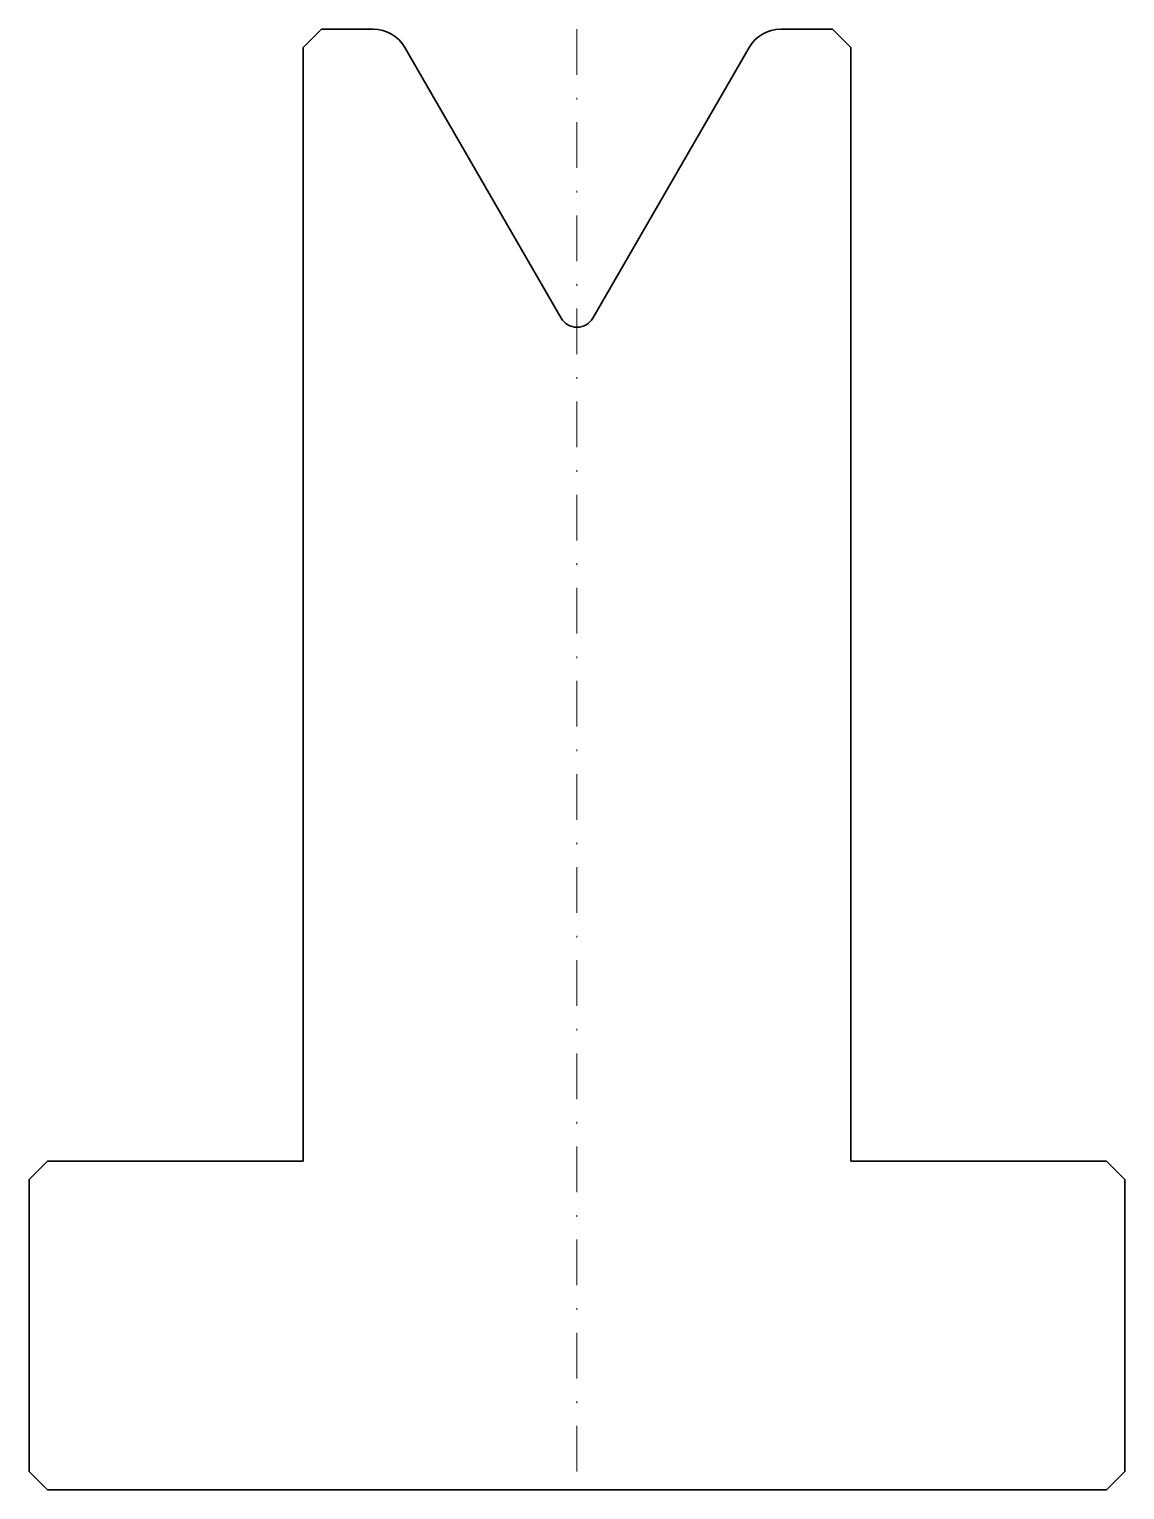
# Model space of a CAD drawing. Header units: millimetres. Extents: x -30 to 30, y -80 to 0.
import ezdxf

# ---------------------------------------------------------------- set-up
doc = ezdxf.new("R2010")
doc.units = ezdxf.units.MM
doc.header["$LTSCALE"] = 5
doc.linetypes.add('AUSGEZOGEN', pattern=[0])
doc.linetypes.add('DASHDOT', pattern=[1, 0.5, -0.25, 0, -0.25])
doc.layers.add('2', color=7, linetype='Continuous')

# ---------------------------------------------------------------- blocks, each defined once
blk = doc.blocks.new('20308_nNn00')
at = {"layer": '2', "color": 7, "linetype": 'AUSGEZOGEN', "lineweight": 35}
for p, q in [((-15, -1), (-14, 0)), ((-14, 0), (-11.155, 0)), ((11.155, 0), (14, 0)), ((14, 0), (15, -1)), ((-15, -62), (-15, -1)), ((-9.423, -1), (-0.866, -15.821)), ((0.866, -15.821), (9.423, -1)), ((15, -1), (15, -62)), ((-30, -63), (-29, -62)), ((-29, -62), (-15, -62)), ((15, -62), (29, -62)), ((29, -62), (30, -63)), ((-30, -79), (-30, -63)), ((30, -63), (30, -79)), ((-29, -80), (-30, -79)), ((30, -79), (29, -80)), ((29, -80), (-29, -80))]:
    blk.add_line(p, q, dxfattribs=at)
for centre, radius, start, end in [((-11.155, -2), 2, 30, 90), ((11.155, -2), 2, 90, 150), ((0, -15.321), 1, 210, 330)]:
    blk.add_arc(centre, radius, start, end, dxfattribs=at)

msp = doc.modelspace()

# ---------------------------------------------------------------- linework, layer by layer
at = {"layer": '2', "color": 7, "linetype": 'DASHDOT', "lineweight": 18}
msp.add_line((0, 0), (0, -80), dxfattribs=at)

# ---------------------------------------------------------------- block references
msp.add_blockref('20308_nNn00', (0, 0))

doc.saveas('drawing.dxf')
